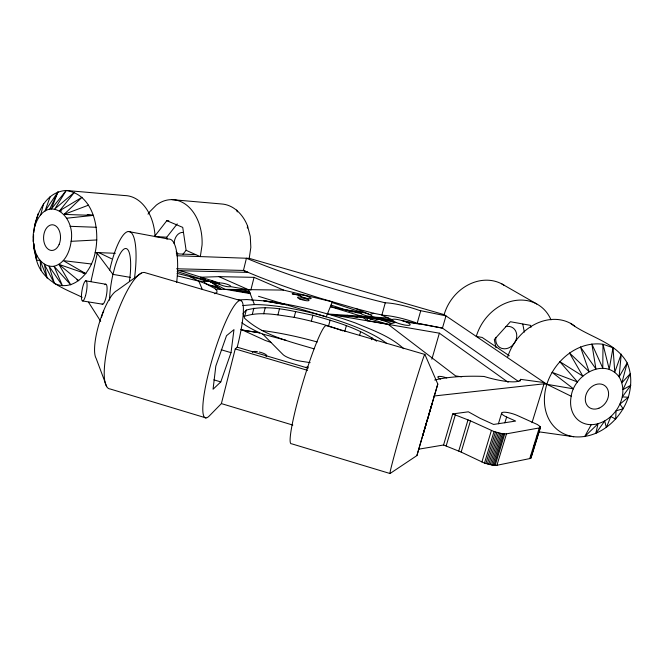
<?xml version="1.0" encoding="UTF-8"?>
<svg xmlns="http://www.w3.org/2000/svg" width="664" height="664" viewBox="0 0 664 664"><rect width="100%" height="100%" fill="white"/><g stroke="black" fill="none" stroke-linecap="round" stroke-linejoin="round"><path stroke-width="1" d="M82.22 297.298C64.624 288.641 42.064 281.569 36.528 260.155C35.117 251.49 32.486 242.883 33.291 234.018C35.516 215.501 44.629 191.788 66.226 190.477L124.832 195.565A45.467 31.54 -88.2 0 1 155.094 236.699M33.939 243.622C34.03 254.345 41.907 267.692 54.041 266.281C64.914 263.417 69.886 251.54 71.123 241.322C75.92 213.758 45.235 192.444 34.636 226.806M247.514 227.91L247.547 225.943C243.198 214.837 233.852 204.678 221.303 203.956L172.109 199.648M50.248 196.511L44.986 211.094L57.975 191.938L51.335 208.986L66.226 190.477C93.74 194.569 100.272 229.512 95.184 252.486C91.997 270.621 74.775 292.699 54.431 283.462L44.314 264.206L47.119 278.141L40.106 260.412L36.528 260.155L36.719 255.109M33.2 241.455L33.49 238.476M34.445 228.532L34.827 224.556L38.296 213.401M33.532 240.625L33.582 234.575M33.831 232.574L34.827 224.556M231.014 352.659L233.985 329.626L226.515 335.702L215.817 366.08L213.061 389.245L220.788 381.916L231.014 352.659L221.203 349.754M247.282 227.835L247.547 225.943L250.262 236.334L250.834 247.406L249.224 258.346L444.133 314.636L546.829 384.273L571.189 396.234A30.146 24.062 -55.1 0 0 591.25 424.686C613.436 424.105 630.8 396.441 619.097 376.82C603.916 357.008 573.854 375.368 571.189 396.234M544.339 382.58L520.501 379.343L520.402 379.916A35.225 7.495 16.6 0 1 488.804 377.849L484.014 376.463L479.823 376.289A320.023 77.314 19.6 0 0 434.704 380.015M433.957 396.01L544.024 383.825L573.538 388.847L552.033 372.313L577.514 381.983L559.76 361.614L582.834 376.114L569.455 352.949L589.117 371.657L580.427 346.932L595.923 368.927L591.873 343.977L602.788 368.097L602.995 344.259L613.013 347.728L609.22 369.217L602.995 344.259C577.414 340.773 554.316 360.892 546.829 384.273A49.675 39.84 -55.1 0 0 573.671 436.713C598.563 439.261 620.716 419.914 628.318 397.246C631.655 385.991 631.846 373.832 627.173 362.917C615.52 341.819 588.594 337.121 570.509 323.343M90.926 281.544L97.268 253.449L95.184 252.486L115.312 253.299M452.715 413.913L468.377 411.813L479.956 418.229L493.593 424.445L515.629 421.067L506.632 417.025A10.848 2.598 17.2 0 1 503.088 412.278A10.848 2.598 17.2 0 1 517.281 415.465L537.384 424.528L540.131 426.57L540.421 427.732L506.507 433.833L502.399 433.733L494.024 431.55L470.461 420.86L452.715 413.913L443.569 444.996L419.15 449.105M416.909 455.587L437.8 384.024L424.885 354.452L326.53 325.709A61.644 6.2 -73.4 0 0 302.676 383.169A61.644 6.2 -73.4 0 0 291.471 443.751L390.034 473.523L416.909 455.587L427.201 419.665M443.569 444.996L461.156 452.093L484.471 463.115L494.016 465.398L496.913 465.29L529.747 458.592L531.067 457.861L530.802 456.608L531.698 453.703M221.386 403.604L235.239 348.932L237.214 347.189A61.237 10.392 -73.2 0 0 237.397 301.987A61.237 10.392 -73.2 0 0 208.43 373.375A61.237 10.392 -73.2 0 0 209.326 415.913L221.386 403.604L292.841 425.084M250.818 290.168L254.063 277.353L283.503 290.085L332.324 301.854L326.231 316.844L258.487 296.293M376.662 341.171C357.854 327.676 334.913 321.5 312.918 315.251C291.255 310.926 268.248 304.162 246.294 310.071L244.726 316.23C260.786 311.109 277.934 315.043 294.152 317.342C310.694 320.662 327.02 325.028 342.848 330.896M252.345 314.197L253.897 308.121M263.691 313.732L265.226 307.722M40.678 214.945L43.542 203.84M277.934 314.819L279.469 308.868M294.152 317.342L295.696 311.433M311.358 321.135L312.918 315.251M328.564 325.966L330.141 320.081M344.757 331.56L346.359 325.651M359.531 335.611L360.618 331.643M371.466 339.711L372.014 337.71M420.694 310.918L417.208 323.185L442.448 328.116L445.976 315.881L419.374 310.42A30.295 5.735 15.7 0 0 387.104 302.9L385.269 302.825L381.825 315.251L392.142 319.641A9.404 1.859 15.7 0 1 402.069 320.604L442.448 328.116L518.41 381.443M431.857 359.232L439.361 333.179L327.402 313.964L388.44 318.064M427.475 419.698L432.015 403.853L428.487 415.631M426.28 423.765L422.727 435.667L437.8 384.024M446.158 445.959L455.33 414.859M458.733 451.03L468.02 419.822M461.156 452.093L470.461 420.86M481.881 462.003L491.41 430.471M484.471 463.115L494.024 431.55M485.865 463.613L495.427 432.048M498.407 423.773L501.619 413.182M487.293 464.07L496.863 432.496M488.721 464.468L498.299 432.895M490.132 464.808L499.718 433.243M491.501 465.074L501.096 433.517M504.864 422.843L506.632 417.025M492.804 465.273L502.399 433.733M494.016 465.398L503.611 433.866M519.92 381.236L520.501 379.343M495.12 465.439L504.715 433.932M496.913 465.29L506.507 433.833M531.997 422.727L544.024 383.825M529.747 458.592L539.135 428.38M533.507 447.885L535.01 443.037M536.819 437.227L537.716 434.322M539.525 428.504L540.131 426.57M530.802 458.168L540.405 427.002M531.067 457.861L540.504 427.392M180.259 270.704L219.527 283.013A6.117 1.245 14 0 1 226.881 284.192A6.117 1.245 14 0 1 230.499 286.549L229.943 286.732A6.117 1.245 14 0 1 224.075 285.993A6.117 1.245 14 0 1 219.004 283.868L206.263 280.449L200.536 277.245L218.912 276.639L248.685 289.794L254.445 304.593A82.419 18.343 14.9 0 1 386.307 343.13M49.758 209.069L57.975 191.938M299.821 295.48L300.418 295.023A5.901 1.17 14.8 0 1 306.643 295.953L311.217 298.211A5.901 1.17 14.8 0 1 305.88 298.144L302.975 297.289A5.901 1.17 14.8 0 1 299.821 295.48L292.11 293.812L300.203 295.098M591.25 424.686L584.635 436.646L598.023 423.757L595.774 433.501L604.705 420.993L606.348 427.516L610.847 416.585L615.677 419.092L616.043 410.833L623.164 408.783L619.96 404.119L628.318 397.246L622.334 396.881L630.8 385.236L622.998 389.602L630.418 373.533L621.902 382.754L627.173 362.917L619.097 376.82L621.247 354.103L614.781 372.197L613.013 347.728M66.226 190.477L54.863 208.886L74.451 192.278L59.685 210.72L61.727 211.003M168.863 220.83L166.822 220.689L154.48 236.533L166.755 237.206L177.213 223.884M182.94 254.246L186.111 250.303L182.733 227.378L166.822 220.689M246.294 310.071L243.074 313.524L244.642 318.297C263.649 335.685 290.035 341.636 314.072 348.849M66.533 218.224L93.367 215.393L64.018 214.422L82.07 197.266L59.685 210.72M141.366 273.053L116.831 290.649A36.395 9.545 -72.9 0 0 99.417 322.53A36.395 9.545 -72.9 0 0 96.122 358.344L106.713 386.622M214.762 293.754L216.912 292.517L216.962 290.749L214.953 288.566L205.549 283.594L203.972 281.304M368.429 313.939C366.619 313.524 360.668 311.117 360.967 313.566A5.91 1.179 15.3 0 0 368.437 316.188A5.91 1.179 15.3 0 0 371.508 315.4L355.929 308.594L320.529 298.319A185.679 31.781 15.2 0 1 256.844 276L243.447 270.447L176.599 268.779M64.018 214.422L88.536 205.151M219.527 283.013L219.004 283.868L177.047 273.361M369.707 314.429L373.857 313.3L383.659 315.309A30.229 6.026 15.7 0 1 415.88 322.745M330.365 306.677L388.183 324.389L395.81 322.397A9.404 1.859 15.7 0 0 408.501 325.377A9.404 1.859 15.7 0 0 406.434 322.123L402.069 320.604M33.673 243.655L33.914 248.701L34.37 248.651M244.468 292.036L245.663 291.919M242.742 305.556L254.445 304.593M71.123 241.322L96.82 239.953M238.16 299.904L246.8 299.564L265.816 300.999C296.426 304.975 326.489 312.619 355.531 323.028C372.247 329.991 390.249 336.233 403.729 348.708M299.73 298.958L307.142 298.949M215.559 289.222L283.503 290.085M218.912 276.639L254.063 277.353M177.404 270.63L248.137 272.389M177.852 276.017L198.793 281.129L209.733 281.503M70.002 226.308L96.197 227.279M249.224 258.346L176.89 255.74M176.317 253.847L195.706 254.619L200.329 256.628L202.055 245.016A43.658 31.258 -88.1 0 0 187.879 206.147A43.658 31.258 -88.1 0 0 156.364 205.085L149.699 211.75A43.658 31.258 -88.1 0 0 148.03 214.181M367.3 317.998L392.192 320.156L395.81 322.397L361.656 316.263L367.466 320.795L367.3 317.998L334.05 315.109M91.408 263.99L63.329 260.645L85.789 273.626L82.809 273.028M214.928 287.022L218.672 287.512M87.241 214.547L93.367 215.393M538.819 431.808L573.671 436.713M382.298 319.301L392.856 320.82M406.434 322.123L419.291 324.057M310.154 362.635L300.975 361.224A14.475 3.536 14.8 0 1 282.972 354.526L262.703 334.083L259.74 332.863A82.419 18.343 14.9 0 1 241.812 322.77M242.152 330.083L259.74 332.863L241.97 329.975M461.721 376.87L455.62 375.907L388.183 324.389M372.438 316.994L392.192 320.156L392.142 319.641M82.776 300.983L102.729 304.22M251.905 299.945L252.685 300.078M371.989 319.434L370.155 319.127L372.612 319.625M85.697 280.839L105.609 284.2M217.634 288.01L219.933 288.408M225.702 289.396L250.17 293.604M347.073 310.279L361.008 312.661M264.289 300.883L285.91 304.61M233.213 289.529L249.689 292.368M130.285 277.369L112.955 274.381L97.268 253.449M263.6 300.833L286.607 304.817M230.375 286.591L248.685 289.794M229.844 289.471L249.93 292.998M367.458 320.621L387.012 324.032M249.822 292.716L231.811 289.504M346.973 315.284L357.464 317.143M344.807 309.54L361.714 312.545M128.335 231.52L168.656 239.073A52.199 14.5 -80.4 0 1 176.682 282.416M376.82 318.82L371.259 317.774L378.314 318.952L391.644 323.484M381.393 319.168L381.891 319.259M210.363 285.354L217.643 286.782M330.423 306.519L360.967 313.566M361.656 316.263L369.964 318.197M385.269 302.825L377.285 300.867A186.036 30.245 15.2 0 1 246.427 258.238L243.447 270.447L247.929 272.381M242.219 289.678L249.365 291.546M355.929 308.594L373.857 313.3M262.703 334.083L285.968 340.3M241.181 300.767L145.532 272.813A60.781 15.023 -72.9 0 0 112.664 326.705A60.781 15.023 -72.9 0 0 110.116 388.971L205.948 417.913M357.879 316.014L363.432 317.658M237.214 347.189L308.096 368.163M235.239 348.932L307.581 370.346M213.874 379.849L220.788 381.916M177.13 271.609L210.579 281.76L225.179 289.388M331.012 305.083L352.335 311.972M332.041 302.543L362.785 312.611M54.431 283.462L49.07 266.214L62.482 285.786L54.041 266.281L70.774 284.873L58.913 264.388L85.789 273.626M270.978 342.425L265.177 340.416L240.766 329.286M189.771 276.548L198.793 281.129L221.22 289.321L210.579 281.76M211.932 280.922L219.004 283.868M186.111 250.303L195.706 254.619M76.891 279.834L78.75 280.731L58.913 264.388M98.82 252.627L111.652 258.819M501.959 284.001L536.753 303.971M509.296 355.738L482.122 337.436L476.271 336.432A44.837 37.35 -55.6 0 1 512.633 300.991A44.837 37.35 -55.6 0 1 551.02 319.874M439.361 333.179L508.151 382.29M88.511 302.211L100.696 321.326M198.793 281.129L202.288 289.388M236.65 210.023L237.289 211.907M33.914 248.701L36.528 260.155M495.975 347.621L494.306 339.545L510.384 321.725L530.569 325.368L530.959 327.385M522.784 324.132L524.336 332.1M166.755 237.206L167.046 239.231M40.106 260.412L41.027 270.182M33.333 236.583L33.507 238.592M507.479 357.589A46.978 38.487 -55.4 0 1 574.742 326.09M390.034 473.523A62.109 1.303 -73.7 0 1 406.061 413.896A62.109 1.303 -73.7 0 1 424.885 354.452M444.133 314.636A42.629 36.113 -55.8 0 1 504.391 285.47M505.503 326.663A11.811 9.877 -55.6 0 1 516.741 336.391A11.811 9.877 -55.6 0 1 504.266 348.816L501.66 348.368A11.811 9.877 -55.6 0 1 495.884 337.337M177.794 253.623A11.512 8.308 -88 0 1 176.167 251.706M174.109 243.481A11.512 8.308 -88 0 1 182.874 232.408M109.693 270.024A52.904 13.147 -80.4 0 1 129.712 231.67A52.904 13.147 -80.4 0 1 134.501 278.191M440.556 379.102A6.881 1.577 16.4 0 1 438.589 376.455A6.881 1.577 16.4 0 1 446.731 377.94M305.39 367.648A7.428 1.859 15 0 1 308.353 367.151M259.226 352.003A7.404 1.843 14.3 0 1 265.982 356.377M252.386 352.352A7.404 1.843 14.3 0 1 257.391 351.654M303.008 297.596A5.943 1.187 14.7 0 1 308.934 300.576A5.943 1.187 14.7 0 1 300.692 299.339L299.456 298.841A5.943 1.187 14.7 0 1 301.539 297.289M261.475 330.431A105.028 26.087 14.9 0 1 317.292 342.01M129.405 281.47A35.607 8.848 -80.4 0 0 127.529 249.373A35.607 8.848 -80.4 0 0 114.963 266.671L112.797 275.004A35.607 8.848 -80.4 0 0 109.568 300.169M104.895 284.707A10.159 2.424 -80.5 0 1 106.697 285.221L106.995 286.682A10.159 2.424 -80.5 0 1 105.659 298.734L104.953 300.908A10.159 2.424 -80.5 0 1 102.123 304.012M101.451 317.599A11.006 2.656 -80.8 0 1 103.725 311.208M85.606 295.438L84.917 297.63A10.226 2.291 -80.5 0 1 81.581 299.007A10.226 2.291 -80.5 0 1 83.108 285.653A10.226 2.291 -80.5 0 1 86.718 281.851L86.992 283.32A10.226 2.291 -80.5 0 1 85.606 295.438M59.154 244.36A12.848 8.474 -88.4 0 0 52.497 224.781A12.848 8.474 -88.4 0 0 44.488 243.713A12.848 8.474 -88.4 0 0 59.154 244.36M598.928 408.202A13.396 10.69 -55.1 0 0 605.9 386.639A13.396 10.69 -55.1 0 0 586.013 394.74A13.396 10.69 -55.1 0 0 598.928 408.202"/></g></svg>
